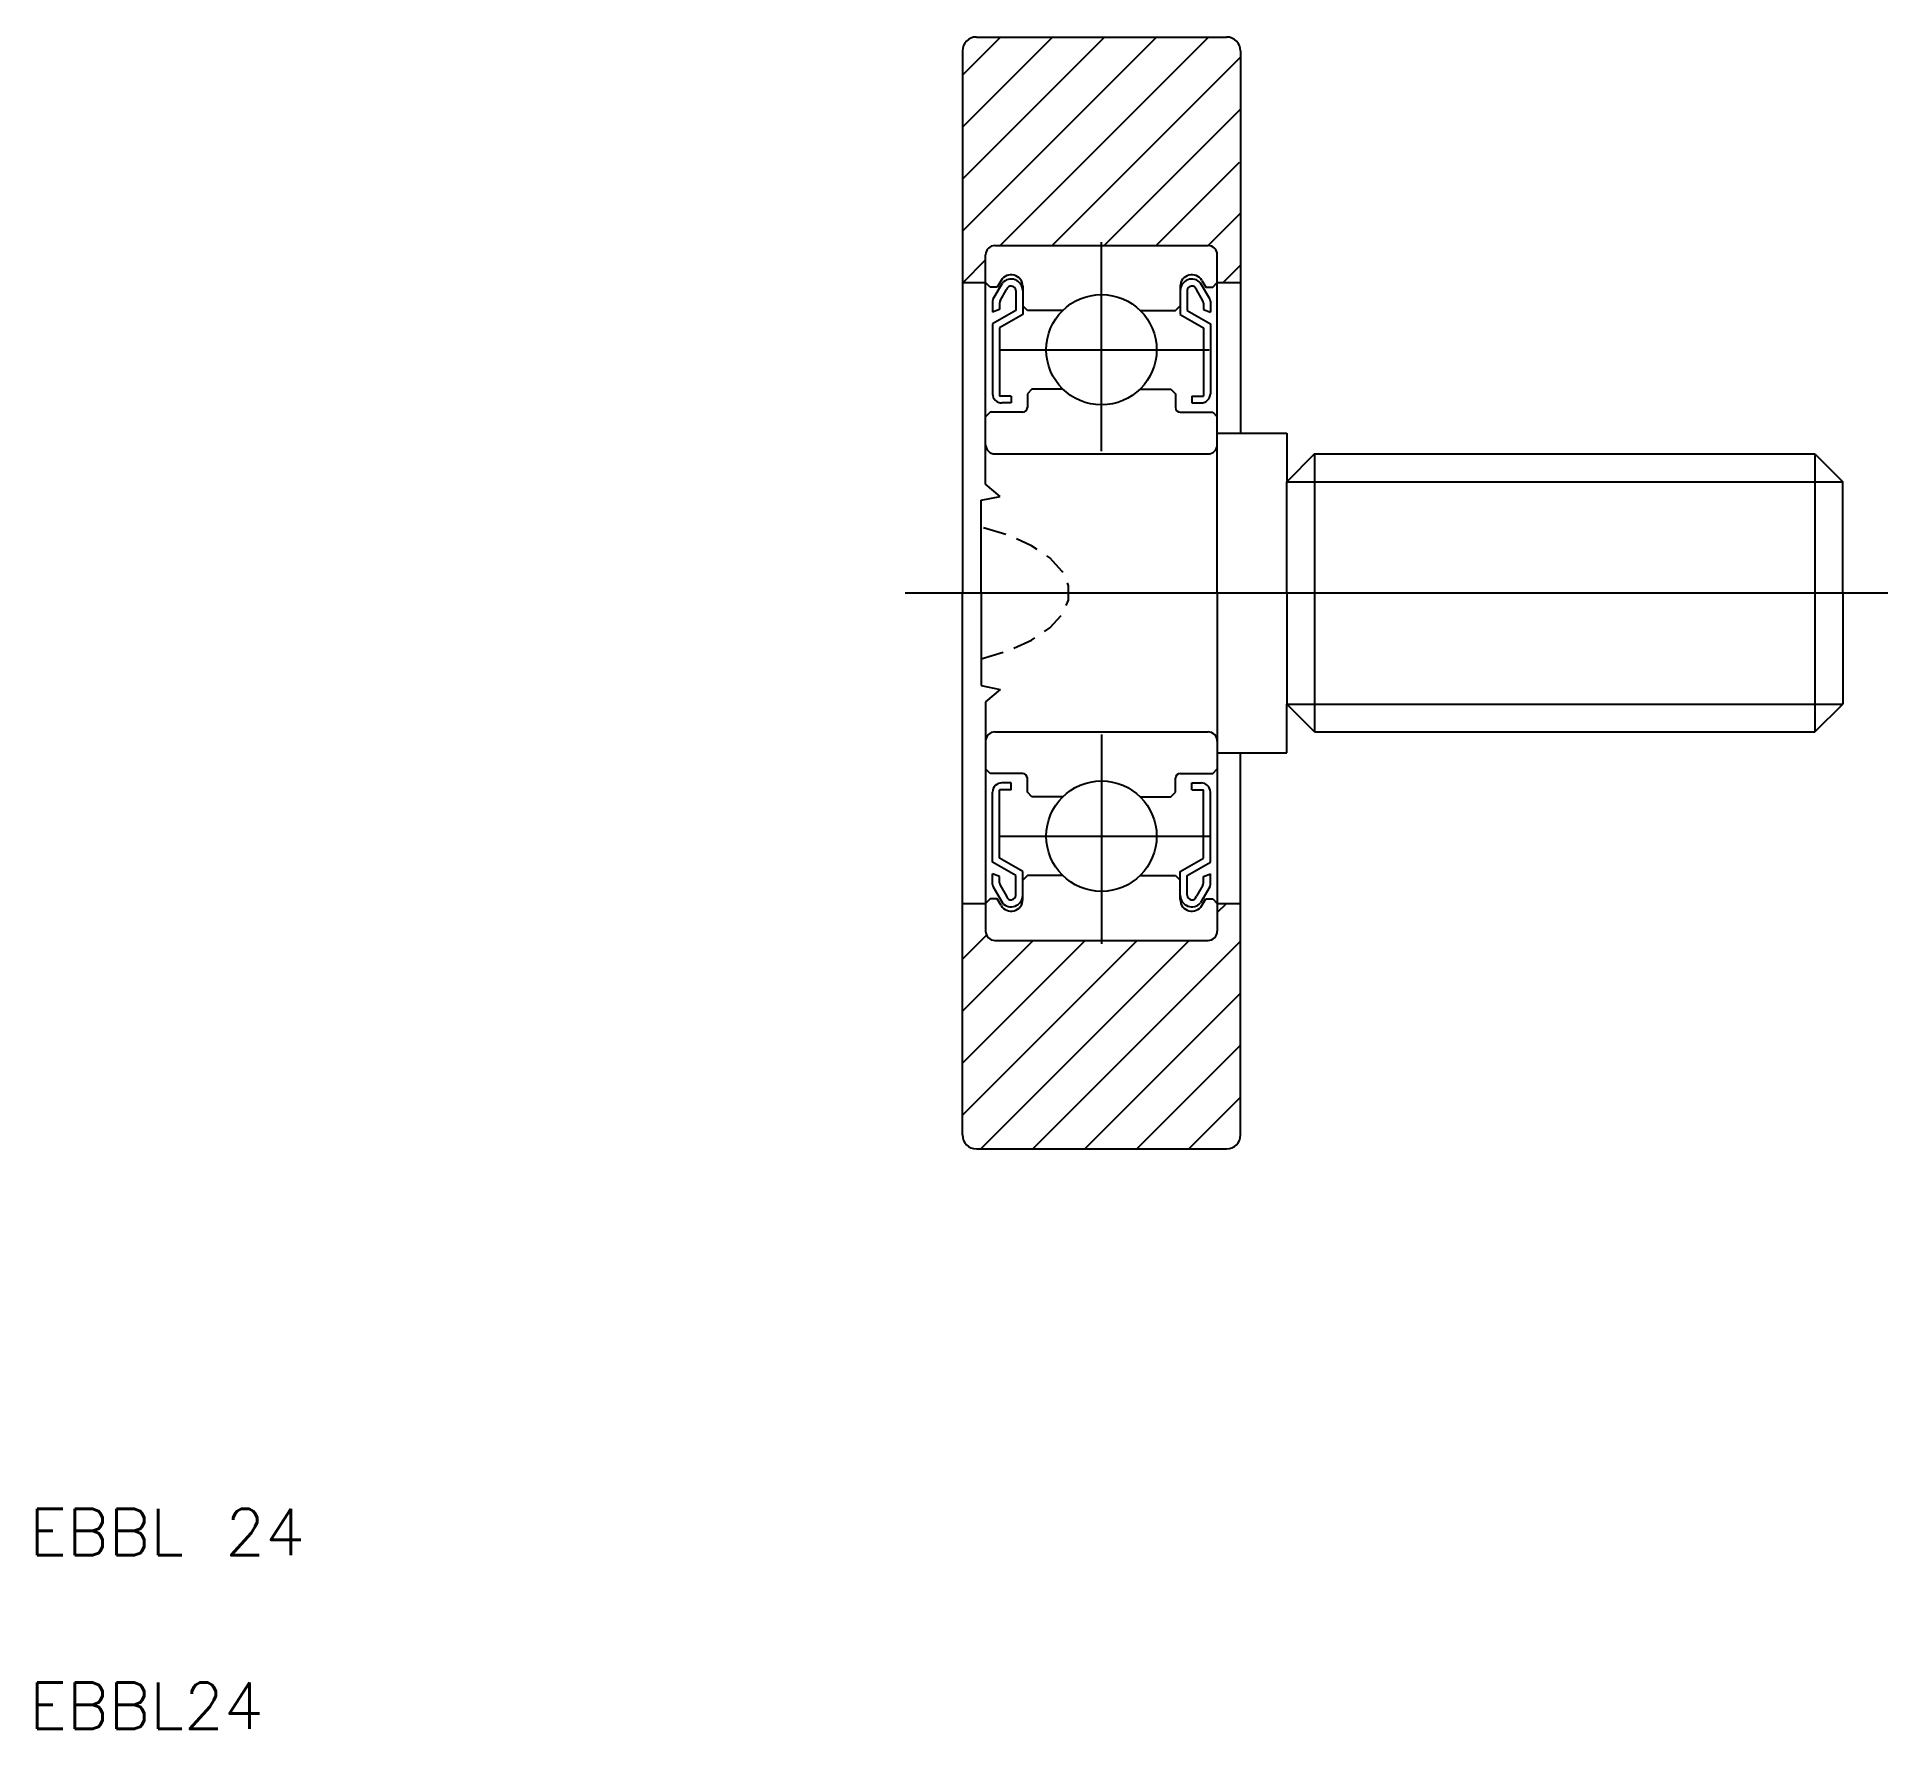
# Model space of a CAD drawing. Extents: x 2.7 to 42.6, y 2.5 to 39.
import ezdxf

# ---------------------------------------------------------------- set-up
doc = ezdxf.new("R2010")
doc.units = 0
doc.linetypes.add('CENTER', pattern=[50.8, 31.75, -6.35, 6.35, -6.35])
doc.linetypes.add('DASHED', pattern=[0.75, 0.5, -0.25])
doc.layers.get('0').update_dxf_attribs({"linetype": 'CONTINUOUS'})
doc.layers.add('CENTER', color=1, linetype='CENTER')
doc.styles.get("Standard").update_dxf_attribs({"font": 'txt.shx'})

msp = doc.modelspace()

# ---------------------------------------------------------------- linework, layer by layer
at = {"color": 3, "linetype": 'CONTINUOUS'}
for p, q in [((22.647, 35.954), (25.714, 39.022)), ((22.647, 34.832), (26.837, 39.022)), ((22.647, 38.2), (23.469, 39.022)), ((22.647, 37.077), (24.592, 39.022)), ((23.459, 34.522), (27.959, 39.022)), ((24.582, 34.522), (28.647, 38.587)), ((25.704, 34.522), (28.647, 37.464)), ((26.827, 34.522), (28.629, 36.324)), ((27.95, 34.522), (28.647, 35.219)), ((22.659, 33.722), (23.147, 34.209)), ((28.272, 33.722), (28.647, 34.097)), ((29.647, 29.422), (41.647, 29.422)), ((29.647, 24.622), (41.647, 24.622)), ((28.147, 20.126), (28.342, 20.322)), ((22.647, 19.116), (23.166, 19.636)), ((22.647, 15.749), (26.42, 19.522)), ((22.647, 16.871), (25.297, 19.522)), ((22.647, 17.994), (24.175, 19.522)), ((23.042, 15.022), (27.542, 19.522)), ((24.165, 15.022), (28.647, 19.504)), ((25.288, 15.022), (28.647, 18.381)), ((26.41, 15.022), (28.647, 17.259)), ((27.533, 15.022), (28.647, 16.136))]:
    msp.add_line(p, q, dxfattribs=at)
at = {"color": 7, "linetype": 'CONTINUOUS'}
for p, q in [((22.947, 39.022), (28.347, 39.022)), ((24.297, 39.022), (24.297, 39.022)), ((25.647, 39.022), (25.647, 39.022)), ((22.647, 38.722), (22.647, 27.022)), ((28.647, 38.722), (28.647, 30.472)), ((23.347, 34.522), (27.947, 34.522)), ((23.147, 29.37), (23.147, 34.322)), ((28.147, 27.022), (28.147, 34.322)), ((22.647, 33.722), (23.147, 33.722)), ((23.247, 33.622), (23.147, 33.722)), ((23.397, 33.622), (23.247, 33.622)), ((23.31, 33.368), (23.508, 33.71)), ((23.481, 33.766), (23.397, 33.622)), ((23.46, 33.328), (23.6, 33.569)), ((23.947, 33.641), (23.947, 33.222)), ((27.347, 33.641), (27.347, 33.222)), ((27.834, 33.328), (27.695, 33.569)), ((27.984, 33.368), (27.786, 33.71)), ((27.814, 33.766), (27.897, 33.622)), ((27.897, 33.622), (28.047, 33.622)), ((28.047, 33.622), (28.147, 33.722)), ((28.147, 33.722), (28.647, 33.722)), ((23.297, 33.318), (23.297, 33.085)), ((23.447, 33.278), (23.447, 33.14)), ((23.797, 33.547), (23.797, 33.122)), ((23.947, 33.547), (23.947, 33.035)), ((24.047, 33.122), (23.947, 33.222)), ((27.247, 33.122), (27.347, 33.222)), ((27.347, 33.547), (27.347, 33.035)), ((27.497, 33.547), (27.497, 33.122)), ((27.847, 33.278), (27.847, 33.14)), ((27.997, 33.318), (27.997, 33.085)), ((23.447, 33.14), (23.297, 33.085)), ((23.797, 33.122), (23.297, 32.833)), ((23.297, 32.833), (23.297, 31.322)), ((23.947, 33.035), (23.447, 32.747)), ((24.813, 33.122), (24.047, 33.122)), ((26.481, 33.122), (27.247, 33.122)), ((27.347, 33.035), (27.847, 32.747)), ((27.497, 33.122), (27.997, 32.833)), ((27.847, 33.14), (27.997, 33.085)), ((27.997, 32.833), (27.997, 31.322)), ((23.447, 32.747), (23.447, 31.272)), ((27.847, 32.747), (27.847, 31.272)), ((23.697, 31.272), (23.447, 31.272)), ((23.697, 31.272), (23.697, 31.122)), ((24.147, 31.422), (24.047, 31.322)), ((24.047, 31.322), (24.047, 31.022)), ((24.813, 31.422), (24.147, 31.422)), ((26.481, 31.422), (27.147, 31.422)), ((27.147, 31.422), (27.247, 31.322)), ((27.247, 31.322), (27.247, 31.022)), ((27.597, 31.272), (27.847, 31.272)), ((27.597, 31.272), (27.597, 31.122)), ((23.247, 30.922), (23.147, 30.822)), ((23.947, 30.922), (23.247, 30.922)), ((23.697, 31.122), (23.497, 31.122)), ((27.347, 30.922), (28.047, 30.922)), ((27.597, 31.122), (27.797, 31.122)), ((28.047, 30.922), (28.147, 30.822)), ((28.147, 30.472), (29.647, 30.472)), ((29.647, 30.472), (29.647, 29.422)), ((23.347, 30.022), (27.947, 30.022)), ((23.347, 30.022), (27.947, 30.022)), ((30.247, 30.022), (29.647, 29.422)), ((30.247, 30.022), (30.247, 24.022)), ((30.247, 30.022), (41.047, 30.022)), ((41.047, 30.022), (41.647, 29.422)), ((41.047, 30.022), (41.047, 24.022)), ((23.459, 29.102), (23.147, 29.37)), ((29.647, 27.022), (29.647, 29.422)), ((41.647, 27.022), (41.647, 29.422)), ((23.047, 29.022), (23.459, 29.102)), ((23.047, 27.022), (23.047, 29.022)), ((22.647, 15.322), (22.647, 27.022)), ((23.047, 27.022), (23.047, 25.022)), ((28.147, 27.022), (28.147, 19.722)), ((29.647, 27.022), (29.647, 24.622)), ((41.647, 27.022), (41.647, 24.622)), ((23.047, 25.022), (23.459, 24.941)), ((23.459, 24.941), (23.147, 24.673)), ((23.147, 24.673), (23.147, 19.722)), ((30.247, 24.022), (29.647, 24.622)), ((29.647, 23.572), (29.647, 24.622)), ((41.047, 24.022), (41.647, 24.622)), ((23.347, 24.022), (27.947, 24.022)), ((23.347, 24.022), (27.947, 24.022)), ((30.247, 24.022), (41.047, 24.022)), ((30.247, 24.022), (41.047, 24.022)), ((28.147, 23.572), (29.647, 23.572)), ((28.647, 15.322), (28.647, 23.572)), ((23.247, 23.122), (23.147, 23.222)), ((28.047, 23.122), (28.147, 23.222)), ((23.947, 23.122), (23.247, 23.122)), ((23.697, 22.922), (23.497, 22.922)), ((23.697, 22.772), (23.697, 22.922)), ((24.047, 22.722), (24.047, 23.022)), ((27.247, 22.722), (27.247, 23.022)), ((27.347, 23.122), (28.047, 23.122)), ((27.597, 22.922), (27.797, 22.922)), ((27.597, 22.772), (27.597, 22.922)), ((23.297, 21.21), (23.297, 22.722)), ((23.447, 21.297), (23.447, 22.772)), ((23.697, 22.772), (23.447, 22.772)), ((24.147, 22.622), (24.047, 22.722)), ((24.813, 22.622), (24.147, 22.622)), ((26.481, 22.622), (27.147, 22.622)), ((27.147, 22.622), (27.247, 22.722)), ((27.597, 22.772), (27.847, 22.772)), ((27.847, 21.297), (27.847, 22.772)), ((27.997, 21.21), (27.997, 22.722)), ((23.797, 20.922), (23.297, 21.21)), ((23.947, 21.008), (23.447, 21.297)), ((27.347, 21.008), (27.847, 21.297)), ((27.497, 20.922), (27.997, 21.21)), ((23.447, 20.904), (23.297, 20.958)), ((23.297, 20.725), (23.297, 20.958)), ((23.447, 20.765), (23.447, 20.904)), ((23.797, 20.497), (23.797, 20.922)), ((23.947, 20.497), (23.947, 21.008)), ((24.047, 20.922), (23.947, 20.822)), ((23.947, 20.402), (23.947, 20.822)), ((24.813, 20.922), (24.047, 20.922)), ((26.481, 20.922), (27.247, 20.922)), ((27.247, 20.922), (27.347, 20.822)), ((27.347, 20.497), (27.347, 21.008)), ((27.347, 20.402), (27.347, 20.822)), ((27.497, 20.497), (27.497, 20.922)), ((27.847, 20.904), (27.997, 20.958)), ((27.847, 20.765), (27.847, 20.904)), ((27.997, 20.725), (27.997, 20.958)), ((23.247, 20.422), (23.147, 20.322)), ((23.397, 20.422), (23.247, 20.422)), ((23.31, 20.675), (23.508, 20.333)), ((23.481, 20.277), (23.397, 20.422)), ((23.46, 20.715), (23.6, 20.475)), ((27.834, 20.715), (27.695, 20.475)), ((27.984, 20.675), (27.786, 20.333)), ((27.814, 20.277), (27.897, 20.422)), ((27.897, 20.422), (28.047, 20.422)), ((28.047, 20.422), (28.147, 20.322)), ((22.647, 20.322), (23.147, 20.322)), ((28.147, 20.322), (28.647, 20.322)), ((23.347, 19.522), (27.947, 19.522)), ((22.947, 15.022), (28.347, 15.022))]:
    msp.add_line(p, q, dxfattribs=at)
at = {"color": 3, "linetype": 'DASHED', "flags": 128}
msp.add_lwpolyline([(23.047, 25.599), (23.637, 25.778), (24.137, 26.003), (24.53, 26.266), (24.8, 26.557), (24.938, 26.865), (24.938, 27.179), (24.8, 27.487), (24.53, 27.778), (24.137, 28.041), (23.637, 28.266), (23.047, 28.444)], dxfattribs=at)
at = {"color": 7, "linetype": 'CONTINUOUS'}
for centre in [(25.647, 32.272), (25.647, 21.772)]:
    msp.add_circle(centre, 1.191, dxfattribs=at)
for centre, radius, start, end in [((22.947, 38.722), 0.3, 90, 180), ((28.347, 38.722), 0.3, 360, 90), ((23.347, 34.322), 0.2, 90, 180), ((27.947, 34.322), 0.2, 0, 90), ((23.697, 33.641), 0.25, 359.9996, 150.0002), ((23.697, 33.547), 0.25, 0, 139.1944), ((23.697, 33.547), 0.1, 0, 167.1249), ((27.597, 33.641), 0.25, 29.9998, 180.0004), ((27.597, 33.547), 0.25, 40.8056, 180), ((27.597, 33.547), 0.1, 12.8751, 180), ((23.397, 33.318), 0.1, 150.0003, 180.0006), ((23.547, 33.278), 0.1, 150.0003, 180.0006), ((27.747, 33.278), 0.1, 359.9994, 29.9997), ((27.897, 33.318), 0.1, 359.9994, 29.9997), ((23.497, 31.322), 0.2, 180.0003, 270.0003), ((27.797, 31.322), 0.2, 269.9997, 359.9997), ((23.947, 31.022), 0.1, 270.0006, 0), ((27.347, 31.022), 0.1, 180, 269.9994), ((23.347, 30.222), 0.2, 180, 270), ((27.947, 30.222), 0.2, 270, 0), ((23.347, 23.822), 0.2, 90, 180), ((27.947, 23.822), 0.2, 0, 90), ((23.497, 22.722), 0.2, 89.9997, 179.9997), ((23.947, 23.022), 0.1, 0, 89.9994), ((27.347, 23.022), 0.1, 90.0006, 180), ((27.797, 22.722), 0.2, 0.0003, 90.0003), ((23.397, 20.725), 0.1, 179.9994, 209.9997), ((23.547, 20.765), 0.1, 179.9994, 209.9997), ((23.697, 20.402), 0.25, 209.9998, 0.0004), ((23.697, 20.497), 0.25, 220.8056, 0), ((23.697, 20.497), 0.1, 192.8751, 0), ((27.597, 20.497), 0.25, 180, 319.1944), ((27.597, 20.402), 0.25, 179.9996, 330.0002), ((27.597, 20.497), 0.1, 180, 347.1249), ((27.747, 20.765), 0.1, 330.0003, 0.0006), ((27.897, 20.725), 0.1, 330.0003, 0.0006), ((23.347, 19.722), 0.2, 180, 270), ((27.947, 19.722), 0.2, 270, 0), ((22.947, 15.322), 0.3, 180, 270), ((28.347, 15.322), 0.3, 270, 0)]:
    msp.add_arc(centre, radius, start, end, dxfattribs=at)
at = {"layer": 'CENTER', "color": 1, "linetype": 'CENTER'}
for p, q in [((25.647, 30.081), (25.647, 34.593)), ((23.456, 32.272), (27.969, 32.272)), ((21.409, 27.022), (42.623, 27.022)), ((25.647, 23.963), (25.647, 19.45)), ((23.456, 21.772), (27.969, 21.772))]:
    msp.add_line(p, q, dxfattribs=at)

# ---------------------------------------------------------------- texts
at = {"color": 7, "linetype": 'CONTINUOUS'}
for s, p in [('EBBL 24', (2.5, 6.25)), ('EBBL24', (2.5, 2.5))]:
    msp.add_text(s, height=1, dxfattribs=at).set_placement(p)

doc.saveas('drawing.dxf')
